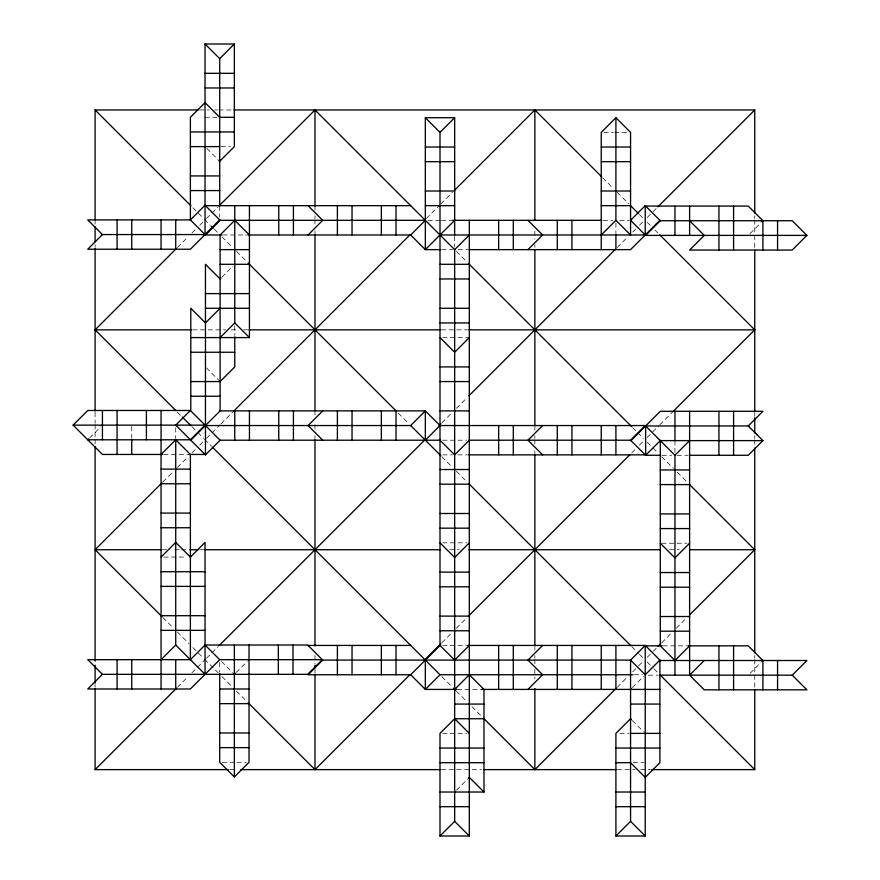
<?xml version="1.0" encoding="UTF-8"?>
<svg xmlns="http://www.w3.org/2000/svg" width="880" height="880" viewBox="0 0 880 880"><rect width="100%" height="100%" fill="white"/><g stroke="black" fill="none" stroke-linecap="round" stroke-linejoin="round"><path stroke-width="0.66" stroke-dasharray="4.4 3.3" d="M177.43 247.511L188.089 236.863M191.961 232.98L195.844 229.108M199.716 225.236L205.524 219.428M206.492 218.46L218.119 206.833M221.947 277.123L232.936 266.134M89.606 437.965L100.595 426.965M162.91 481.932L173.558 471.273M177.43 467.401L188.089 456.742M191.961 452.87L195.844 448.998M199.716 445.126L205.524 439.307M206.492 438.339L220.055 424.776M221.023 423.808L232.65 412.192M426.382 218.46L439.945 204.897M440.913 203.929L452.529 192.302M177.43 687.28L188.089 676.632M191.961 672.76L205.524 659.197M206.492 658.229L218.119 646.602M441.881 422.84L452.529 412.192M456.412 408.309L467.06 397.661M617.21 247.511L627.858 236.863M632.709 232.012L635.613 229.108M639.485 225.236L643.357 221.364M647.229 217.492L652.08 212.641M653.048 211.673L656.92 207.801M236.192 672.507L247.192 661.507M750.09 233.563L761.079 222.563M441.881 642.73L452.529 632.071M456.412 628.199L466.092 618.508M631.73 452.87L635.613 448.998M639.485 445.126L643.357 441.243M647.229 437.371L658.856 425.744M659.824 424.776L672.419 412.192M456.489 790.185L467.489 779.196M617.21 687.28L627.858 676.632M632.709 671.792L637.549 666.941M638.517 665.973L643.357 661.133M647.229 657.261L652.08 652.41M653.048 651.442L656.92 647.57M661.76 642.73L672.419 632.071M676.291 628.199L685.982 618.508M632.401 687.577L643.39 676.588M750.09 673.332L761.079 662.332M199.54 109.967L209.165 109.967M214.665 109.967L217.415 109.967M218.79 109.967L232.529 109.967M205.04 117.293L217.041 117.293M603.911 132.363L613.239 132.363M614.581 132.363L626.571 132.363M221.034 146.608L230.362 146.608M428.01 220.319L440.396 220.319M441.331 220.319L452.705 220.319M603.207 220.319L612.777 220.319M619.619 220.319L629.2 220.319M222.783 234.982L246.763 234.982M441.76 249.634L452.705 249.634M458.172 249.634L467.753 249.634M192.676 329.846L225.654 329.846M231.154 329.846L238.029 329.846M243.518 329.846L247.643 329.846M441.419 329.846L467.533 329.846M442.662 337.59L467.984 337.59M442.662 440.209L466.653 440.209M163.735 454.454L188.628 454.454M442.739 454.861L452.309 454.861M457.787 454.861L467.368 454.861M662.057 455.279L671.638 455.279M677.105 455.279L688.05 455.279M442.662 542.817L466.653 542.817M661.628 543.235L686.95 543.235M162.437 549.736L166.562 549.736M174.812 549.736L180.301 549.736M181.676 549.736L188.551 549.736M199.54 549.736L203.665 549.736M449.669 549.736L459.283 549.736M669.548 549.736L679.173 549.736M163.735 557.062L186.384 557.062M442.662 645.436L466.653 645.436M662.959 645.843L686.95 645.843M634.282 674.751L642.488 674.751M648.373 675.169L657.954 675.169M457.325 689.414L481.316 689.414M442.662 733.392L466.653 733.392M619.905 733.381L629.233 733.381M222.365 762.289L235.697 762.289M237.028 762.289L246.356 762.289M633.237 762.707L643.896 762.707M229.779 769.626L235.279 769.626M441.419 769.626L481.272 769.626M617.331 769.626L635.195 769.626M640.684 769.626L650.309 769.626M602.679 177.771L613.327 188.43M617.21 192.302L628.826 203.929M639.485 214.577L643.357 218.46M647.229 222.332L651.112 226.204M654.984 230.076L657.888 232.98M456.412 251.394L467.06 262.042M632.709 427.68L636.581 431.563M637.549 432.531L643.357 438.339M647.229 442.211L652.08 447.062M653.048 448.03L657.888 452.87M661.76 456.742L673.387 468.369M677.259 472.241L687.918 482.9M206.877 148.445L217.866 159.445M192.929 207.801L203.588 218.46M204.556 219.428L210.364 225.236M214.247 229.108L218.119 232.98M221.991 236.863L232.65 247.511M236.522 251.394L247.181 262.042M398.288 413.16L408.947 423.808M441.881 456.742L452.529 467.401M456.412 471.273L467.06 481.932M631.73 646.602L638.517 653.378M639.485 654.346L643.357 658.229M647.229 662.101L653.048 667.909M654.016 668.877L657.888 672.76M632.401 720.555L643.39 731.555M206.371 367.829L218.284 379.742M177.43 412.192L181.313 416.064M191.961 426.712L196.812 431.563M197.78 432.531L203.588 438.339M204.556 439.307L211.343 446.094M441.881 676.632L452.529 687.28M456.412 691.163L467.06 701.811M471.911 706.662L481.591 716.342M221.529 661.507L232.529 672.507M162.91 617.54L173.558 628.199M177.43 632.071L189.057 643.698M192.929 647.57L203.588 658.229M204.556 659.197L218.119 672.76M221.991 676.632L232.65 687.28M236.522 691.163L247.181 701.811M754.754 215.787L754.754 218.537M754.754 219.912L754.754 248.765M754.754 412.313L754.754 416.427M754.754 435.666L754.754 438.416M754.754 439.791L754.754 445.291M754.754 655.556L754.754 658.306M754.754 659.681L754.754 688.534M674.96 440.616L674.96 452.617M615.912 222.992L615.912 233.651M534.864 230.901L534.864 239.151M534.864 244.64L534.864 247.39M534.864 427.427L534.864 430.177M534.864 435.666L534.864 438.416M534.864 439.791L534.864 443.916M534.864 450.791L534.864 453.541M534.864 647.306L534.864 650.056M534.864 655.556L534.864 658.306M534.864 659.681L534.864 663.806M534.864 669.295L534.864 678.92M454.663 236.313L454.663 246.972M314.985 206.162L314.985 210.287M314.985 215.787L314.985 218.537M314.985 219.912L314.985 224.026M314.985 230.901L314.985 233.651M314.985 412.313L314.985 415.052M314.985 424.677L314.985 430.177M314.985 435.666L314.985 438.416M314.985 655.556L314.985 663.806M314.985 669.295L314.985 673.42M234.773 325.864L234.773 335.445M219.703 206.228L219.703 217.173M219.703 662.409L219.703 671.99M175.725 427.801L175.725 438.46M131.747 426.47L131.747 438.46M95.095 221.287L95.095 224.026M95.095 244.64L95.095 247.39M95.095 412.313L95.095 423.302M95.095 424.677L95.095 443.916M95.095 684.42L95.095 687.159"/><path stroke-width="1.32" d="M161.062 688.996L161.062 410.476M631.488 719.642L630.564 718.729L615.912 733.381L615.912 836L645.227 836L645.227 777.172M674.96 440.616L674.96 411.301M659.318 675.169L792.231 675.169L806.894 689.821L704.275 689.821L689.612 675.169L689.612 411.301M688.05 645.843L748.253 645.843L762.916 660.506L762.916 689.821M645.645 206.074L748.253 206.074L762.916 220.737L762.916 250.052M219.703 206.228L219.703 58.663L234.355 44L205.04 44L205.04 234.564L102.432 234.564L87.769 219.912L190.388 219.912L205.04 205.249L220.11 220.319L425.337 220.319L410.685 234.982L247.874 234.982M102.432 234.564L87.769 249.227L190.388 249.227L219.703 219.912M175.494 410.245L95.095 329.846L176.462 248.479M219.087 205.865L314.985 109.967L454.663 249.634L454.663 821.337L469.315 836L440 836L440 733.392L454.663 718.729L483.978 718.729M220.11 220.319L205.458 234.982L221.87 234.982M162.624 454.454L102.432 454.454L73.106 425.139L87.769 410.476L190.388 410.476L175.725 425.139L205.458 454.861L220.11 440.209L440.396 440.209M221.034 278.036L220.11 278.96L205.458 264.297L205.458 454.861M88.682 438.878L87.769 439.791L190.388 439.791L205.04 425.139L73.106 425.139M220.11 308.275L205.458 322.938L190.795 308.275L190.795 410.883L220.11 440.209M308.066 234.982L322.729 220.319L308.066 205.667M220.11 337.59L234.773 322.938L234.773 205.667M469.315 645.436L454.663 660.088L440 645.436L440 132.363L454.663 117.711L425.337 117.711L425.337 249.634L440.396 249.634M190.795 381.568L220.11 381.568L234.773 366.916L234.773 336.809M161.062 454.454L175.725 439.791L190.388 454.454L190.388 659.681L87.769 659.681L102.432 674.333L307.659 674.333L322.311 659.681L219.703 659.681L190.388 688.996L87.769 688.996L102.432 674.333M190.795 440.209L220.11 410.883L425.337 410.883L440 425.546L645.227 425.546L630.564 440.209L469.128 440.209M161.931 616.572L95.095 549.736L161.931 482.9M233.618 411.213L409.915 234.927M454.476 190.366L534.864 109.967L601.711 176.803M454.663 220.319L425.337 249.634L410.685 234.982M454.663 249.634L469.315 234.982M161.062 557.062L175.725 542.41L190.388 557.062L205.04 542.41L205.04 674.333L175.725 645.018L175.725 439.791M322.729 410.883L308.066 425.546L322.729 440.209M615.912 117.711L615.912 220.319L630.564 234.982L630.564 132.363L615.912 117.711L601.249 132.363L601.249 249.634M191.301 556.149L190.388 557.062L189.464 556.149M527.956 249.634L542.608 234.982L527.956 220.319M469.315 337.59L454.663 352.253L440 337.59M161.062 659.681L175.725 645.018M205.458 425.546L410.685 425.546L425.337 410.883L425.337 440.209L440 425.546M601.249 234.982L615.912 220.319M190.388 659.681L205.04 645.018L307.659 645.018L322.729 660.088L630.564 660.088L645.227 645.436L660.297 660.506L806.894 660.506L792.231 675.169M645.227 205.667L630.564 220.319L645.227 234.982L645.227 205.667L660.297 220.737L792.231 220.737L806.894 235.389L792.231 250.052L689.612 250.052L704.275 235.389L689.612 220.737M95.095 688.534L95.095 769.626L176.462 688.259M219.087 645.634L425.414 439.307M438.977 425.744L440.913 423.808M468.996 395.714L615.263 249.447M657.888 206.833L754.754 109.967L754.754 213.037M659.89 220.319L630.564 249.634L469.128 249.634M660.297 220.737L645.645 235.389L806.894 235.389M235.279 673.42L234.355 674.333L233.442 673.42M469.315 440.209L454.663 454.861L440 440.209M542.608 425.546L527.956 440.209L542.608 454.861M322.729 660.088L308.066 674.751L410.685 674.751L425.337 689.414L456.808 689.414M761.992 221.65L762.916 220.737M219.703 673.365L219.703 762.289L234.355 776.952L249.018 762.289L249.018 645.018M469.315 542.817L454.663 557.48L440 542.817M630.982 440.616L660.297 411.301L762.916 411.301L748.253 425.964L645.645 425.964L645.645 455.279L660.693 455.279M248.149 702.779L314.985 769.626L409.915 674.696M424.446 660.165L440.913 643.698M468.996 615.604L629.794 454.806M673.387 411.213L754.754 329.846L659.824 234.927M410.685 674.751L440 645.436M632.918 674.751L440 674.751L425.337 689.414L425.337 660.088M674.96 675.169L674.96 455.279L689.612 440.616M454.663 689.414L469.315 674.751L483.978 689.414L483.978 792.022L440 792.022M542.608 645.436L527.956 660.088L542.608 674.751L527.956 689.414M749.166 426.877L748.253 425.964L762.916 440.616L748.253 455.279L689.425 455.279M689.612 543.235L674.96 557.887L660.297 543.235M468.402 778.283L469.315 777.359L483.978 792.022M440 836L454.663 821.337M483.527 718.278L534.864 769.626L616.231 688.259M657.888 646.602L660.792 643.698M689.854 614.636L754.754 549.736L689.854 484.836M630.564 689.414L631.488 688.49M659.384 661.419L660.297 660.506M689.612 645.843L674.96 660.506L660.297 645.843L660.297 440.616L659.384 439.703M689.612 675.169L704.275 660.506M615.912 762.707L630.564 762.707L645.227 777.359L659.89 762.707L659.89 660.088L645.227 674.751L630.564 660.088L630.564 821.337L615.912 836M761.992 661.419L762.916 660.506M205.04 73.315L234.355 73.315M205.04 87.978L234.355 87.978M95.095 219.912L95.095 109.967L198.165 109.967M233.904 109.967L754.754 109.967M234.355 117.293L219.703 117.293L205.04 102.641L190.388 117.293L190.388 219.912L205.04 234.564M190.388 131.956L234.355 131.956M190.388 146.608L219.703 146.608M425.337 147.026L454.663 147.026M601.249 147.026L630.564 147.026M425.337 161.689L454.663 161.689M601.249 161.689L630.564 161.689M190.388 175.934L219.703 175.934M190.388 190.586L219.703 190.586M425.337 191.004L454.663 191.004M601.249 191.004L630.564 191.004M205.458 205.667L410.685 205.667M425.337 205.667L454.663 205.667M601.249 205.667L630.564 205.667M452.705 220.319L601.832 220.319M440 234.982L645.227 234.982M220.11 249.634L249.436 249.634M220.11 264.297L249.436 264.297M440 264.297L469.315 264.297M440 278.96L469.315 278.96M205.458 293.612L249.436 293.612M205.458 308.275L249.436 308.275M440 308.275L469.315 308.275M440 322.938L469.315 322.938M95.095 329.846L191.301 329.846M249.018 329.846L440.044 329.846M468.908 329.846L754.754 329.846M190.795 337.59L249.436 337.59L249.436 205.667M190.795 352.253L234.773 352.253M440 366.916L469.315 366.916M440 381.568L469.315 381.568M190.795 396.231L220.11 396.231M440 410.894L469.315 410.894M762.916 440.616L660.297 440.616L645.645 455.279L630.564 440.209M188.628 454.454L205.04 454.454M468.732 454.861L645.227 454.861M161.062 469.106L190.388 469.106M440 469.524L469.315 469.524M660.297 469.942L689.612 469.942M161.062 483.769L190.388 483.769M440 484.187L469.315 484.187M660.297 484.594L689.612 484.594M161.062 513.084L190.388 513.084M440 513.502L469.315 513.502M660.297 513.909L689.612 513.909M161.062 527.747L190.388 527.747M440 528.165L469.315 528.165M660.297 528.572L689.612 528.572M95.095 549.736L161.062 549.736M189.926 549.736L198.165 549.736M205.04 549.736L440.044 549.736M468.908 549.736L659.934 549.736M690.162 549.736L754.754 549.736M161.062 571.725L205.04 571.725M440 572.143L469.315 572.143M660.297 572.55L689.612 572.55M161.062 586.388L205.04 586.388M440 586.795L469.315 586.795M660.297 587.213L689.612 587.213M161.062 615.703L205.04 615.703M440 616.11L469.315 616.11M660.297 616.528L689.612 616.528M161.062 630.366L205.04 630.355M440 630.773L469.315 630.773M660.297 631.191L689.612 631.191M308.066 645.436L410.685 645.436M467.368 645.436L645.227 645.436L645.227 777.359M645.645 645.843L662.057 645.843M219.703 688.996L249.018 688.996M481.437 689.414L659.89 689.414M219.703 703.659L249.018 703.659M454.663 704.066L483.978 704.066M630.564 704.066L659.89 704.066M219.703 732.974L249.018 732.974M630.564 733.392L659.89 733.392M219.703 747.637L249.018 747.637M440 748.044L483.978 748.044M615.912 748.044L659.89 748.044M440 762.707L483.978 762.707M95.095 769.626L228.404 769.626M240.768 769.626L440.044 769.626M484.022 769.626L615.956 769.626M651.684 769.626L754.754 769.626L754.754 689.909M615.912 792.022L645.227 792.022M440 806.685L469.315 806.685M615.912 806.685L645.227 806.685M630.762 205.865L638.517 213.609M425.337 117.711L440 132.363M645.645 425.964L674.96 455.279M468.996 263.978L631.73 426.712M205.04 44L219.703 58.663M218.79 160.358L219.703 161.271L234.355 146.608L234.355 44M249.436 234.982L234.773 220.319L220.11 234.982L220.11 410.883M95.095 109.967L190.993 205.865M211.343 226.204L213.279 228.14M248.149 263.01L396.352 411.213M410.685 425.546L440.913 455.774M468.996 483.868L630.762 645.634M659.824 674.696L754.754 769.626M234.773 322.938L249.436 337.59M219.197 380.655L220.11 381.568M630.564 821.337L645.227 836M182.281 417.032L190.993 425.744M212.311 447.062L440 674.751M453.497 688.259L455.444 690.195M454.663 718.729L469.315 733.392M205.04 645.018L219.703 659.681M754.666 432.377L755.579 433.29M756.503 434.203L757.416 435.127M777.568 220.737L777.568 250.052M777.568 660.506L777.568 689.821M754.754 250.14L754.754 410.938M754.754 417.802L754.754 432.927M754.754 448.041L754.754 652.806M733.59 206.074L733.59 250.052M733.59 411.301L733.59 455.279M733.59 645.843L733.59 689.821M718.938 206.074L718.938 250.052M718.938 411.301L718.938 455.279M718.938 645.843L718.938 689.821M689.612 206.074L689.612 235.389M674.96 206.074L674.96 235.389M615.912 234.982L615.912 249.634M615.912 425.546L615.912 454.861M615.912 645.436L615.912 689.414M601.249 425.546L601.249 454.861M601.249 645.436L601.249 689.414M571.934 220.319L571.934 249.634M571.934 425.546L571.934 454.861M571.934 645.436L571.934 689.414M557.271 220.319L557.271 249.634M557.271 425.546L557.271 454.861M557.271 645.436L557.271 689.414M534.864 109.967L534.864 219.912M534.864 250.14L534.864 426.052M534.864 454.905L534.864 645.931M534.864 688.534L534.864 769.626M513.293 220.319L513.293 249.634M513.293 425.546L513.293 454.861M513.293 645.436L513.293 689.414M498.641 220.319L498.641 249.634M498.641 425.546L498.641 454.861M498.641 645.436L498.641 689.414M469.315 220.319L469.315 836M454.663 117.711L454.663 234.982M396.022 205.667L396.022 234.982M396.022 410.883L396.022 440.209M396.022 645.436L396.022 674.751M381.359 205.667L381.359 234.982M381.359 410.883L381.359 440.209M381.359 645.436L381.359 674.751M352.044 205.667L352.044 234.982M352.044 410.883L352.044 440.209M352.044 645.436L352.044 674.751M337.392 205.667L337.392 234.982M337.392 410.883L337.392 440.209M337.392 645.436L337.392 674.751M314.985 109.967L314.985 206.162M314.985 235.026L314.985 410.938M314.985 439.791L314.985 645.931M314.985 665.181L314.985 667.92M314.985 674.795L314.985 769.626M293.414 205.667L293.414 234.982M293.414 410.883L293.414 440.209M292.996 645.018L292.996 674.333M278.751 205.667L278.751 234.982M278.751 410.883L278.751 440.209M278.333 645.018L278.333 674.333M249.436 410.883L249.436 440.209M234.773 410.883L234.773 440.209M234.355 645.018L234.355 776.952M175.725 219.912L175.725 249.227M175.725 659.681L175.725 688.996M161.062 219.912L161.062 249.227M146.41 410.476L146.41 439.791M131.747 219.912L131.747 249.227M131.747 439.791L131.747 454.454M131.747 659.681L131.747 688.996M117.084 219.912L117.084 249.227M117.084 410.476L117.084 454.454M117.084 659.681L117.084 688.996M102.432 410.476L102.432 439.791M95.095 226.776L95.095 241.901M95.095 248.765L95.095 410.938M95.095 446.666L95.095 661.056M95.095 665.181L95.095 683.045"/></g></svg>
